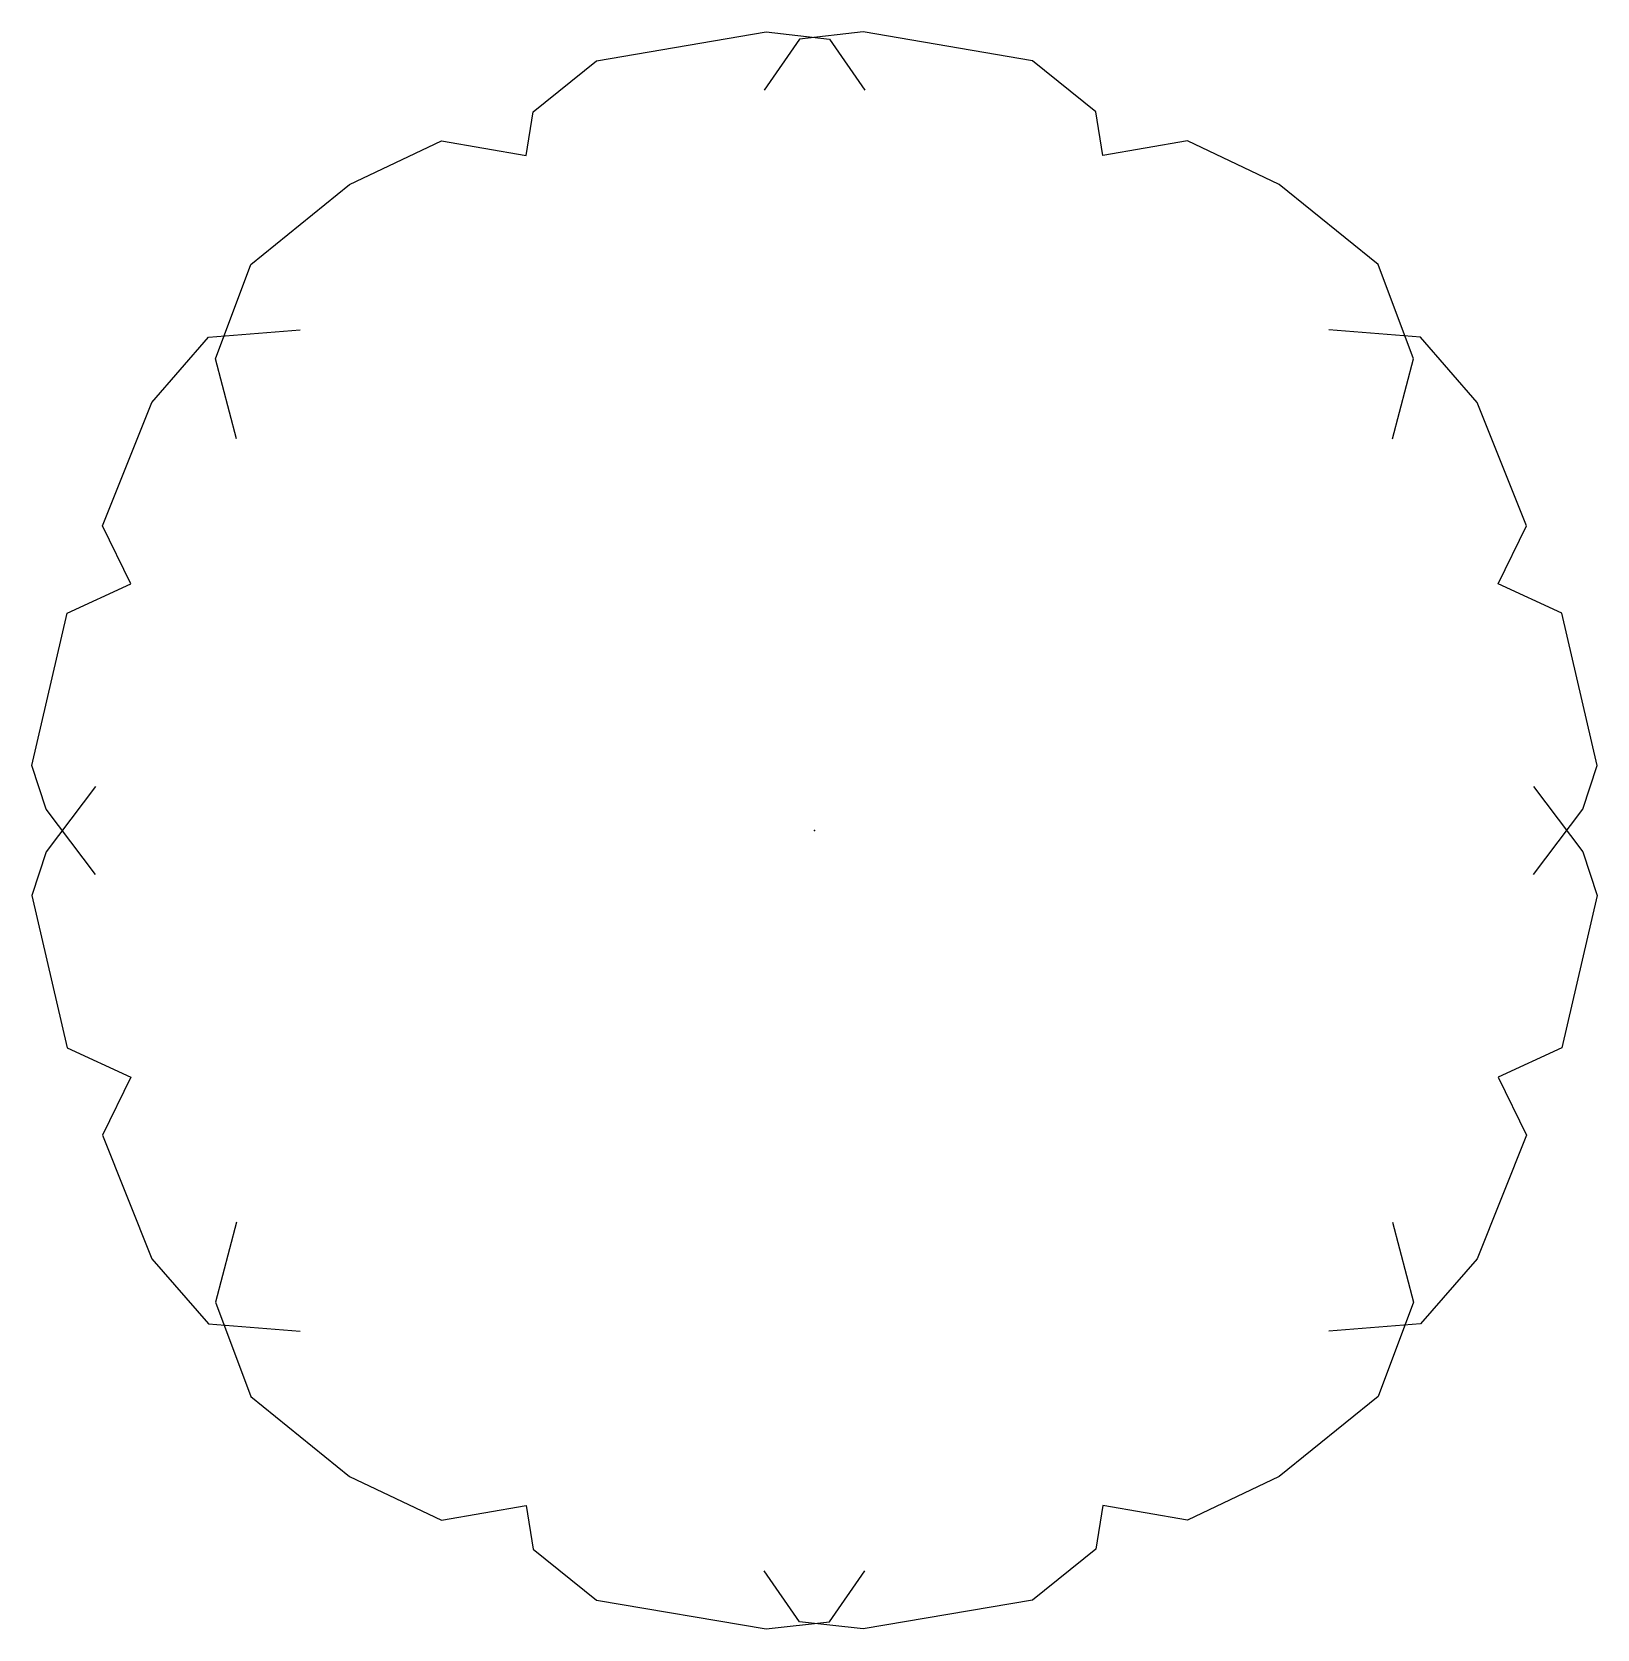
# Model space of a CAD drawing. Extents: x 327144 to 328156, y 65546 to 66578.
import ezdxf

# ---------------------------------------------------------------- set-up
doc = ezdxf.new("R2010")
doc.units = 0
doc.header["$MEASUREMENT"] = 0
doc.layers.get('0').update_dxf_attribs({"linetype": 'CONTINUOUS'})

msp = doc.modelspace()

# ---------------------------------------------------------------- linework, layer by layer
at = {"color": 7, "linetype": 'CONTINUOUS'}
for p, q in [((327509.5, 66559.6), (327619, 66578.4)), ((327619, 66578.4), (327660.1, 66573.7)), ((327681.7, 66578.4), (327640.6, 66573.7)), ((327791.2, 66559.6), (327681.7, 66578.4)), ((327640.6, 66573.7), (327617.8, 66540.8)), ((327660.1, 66573.7), (327682.9, 66540.8)), ((327468.5, 66526.7), (327509.5, 66559.6)), ((327832.2, 66526.7), (327791.2, 66559.6)), ((327463.9, 66498.5), (327468.5, 66526.7)), ((327836.8, 66498.5), (327832.2, 66526.7)), ((327349.8, 66479.7), (327409.2, 66507.9)), ((327409.2, 66507.9), (327463.9, 66498.5)), ((327891.5, 66507.9), (327836.8, 66498.5)), ((327950.8, 66479.7), (327891.5, 66507.9)), ((327285.9, 66428.1), (327349.8, 66479.7)), ((328014.8, 66428.1), (327950.8, 66479.7)), ((327263.1, 66367), (327285.9, 66428.1)), ((328037.6, 66367), (328014.8, 66428.1)), ((327222.1, 66338.9), (327258.6, 66381.1)), ((327258.6, 66381.1), (327317.9, 66385.8)), ((328042.1, 66381.1), (327982.8, 66385.8)), ((328078.6, 66338.9), (328042.1, 66381.1)), ((327276.8, 66315.4), (327263.1, 66367)), ((328023.9, 66315.4), (328037.6, 66367)), ((327190.1, 66259), (327222.1, 66338.9)), ((328110.6, 66259), (328078.6, 66338.9)), ((327208.4, 66221.5), (327190.1, 66259)), ((328092.3, 66221.5), (328110.6, 66259)), ((327167.3, 66202.7), (327208.4, 66221.5)), ((328133.4, 66202.7), (328092.3, 66221.5)), ((327144.5, 66104.1), (327167.3, 66202.7)), ((328156.2, 66104.1), (328133.4, 66202.7)), ((327153.6, 66075.9), (327144.5, 66104.1)), ((328147.1, 66075.9), (328156.2, 66104.1)), ((327185.6, 66090.6), (327153.6, 66048.3)), ((328115.1, 66090.6), (328147.1, 66048.3)), ((327185.6, 66033.6), (327153.6, 66075.9)), ((328115.1, 66033.6), (328147.1, 66075.9)), ((327153.6, 66048.3), (327144.5, 66020.1)), ((328147.1, 66048.3), (328156.2, 66020.1)), ((327144.5, 66020.1), (327167.3, 65921.5)), ((328156.2, 66020.1), (328133.4, 65921.5)), ((327167.3, 65921.5), (327208.4, 65902.7)), ((328133.4, 65921.5), (328092.3, 65902.7)), ((327208.4, 65902.7), (327190.1, 65865.2)), ((328092.3, 65902.7), (328110.6, 65865.2)), ((327190.1, 65865.2), (327222.1, 65785.3)), ((328110.6, 65865.2), (328078.6, 65785.3)), ((327276.8, 65808.8), (327263.1, 65757.2)), ((328023.9, 65808.8), (328037.6, 65757.2)), ((327222.1, 65785.3), (327258.6, 65743.1)), ((328078.6, 65785.3), (328042.1, 65743.1)), ((327263.1, 65757.2), (327285.9, 65696.1)), ((328037.6, 65757.2), (328014.8, 65696.1)), ((327258.6, 65743.1), (327317.9, 65738.4)), ((328042.1, 65743.1), (327982.8, 65738.4)), ((327285.9, 65696.1), (327349.8, 65644.5)), ((328014.8, 65696.1), (327950.8, 65644.5)), ((327349.8, 65644.5), (327409.2, 65616.3)), ((327950.8, 65644.5), (327891.5, 65616.3)), ((327409.2, 65616.3), (327463.9, 65625.7)), ((327463.9, 65625.7), (327468.5, 65597.5)), ((327836.8, 65625.7), (327832.2, 65597.5)), ((327891.5, 65616.3), (327836.8, 65625.7)), ((327468.5, 65597.5), (327509.5, 65564.6)), ((327832.2, 65597.5), (327791.2, 65564.6)), ((327640.6, 65550.5), (327617.8, 65583.4)), ((327660.1, 65550.5), (327682.9, 65583.4)), ((327509.5, 65564.6), (327619, 65545.9)), ((327791.2, 65564.6), (327681.7, 65545.9)), ((327619, 65545.9), (327660.1, 65550.5)), ((327681.7, 65545.9), (327640.6, 65550.5))]:
    msp.add_line(p, q, dxfattribs=at)
msp.add_point((327650.3, 66062.1), dxfattribs=at)
msp.add_point((327650.3, 66062.1), dxfattribs=at)
msp.add_point((327650.3, 66062.1), dxfattribs=at)
msp.add_point((327650.3, 66062.1), dxfattribs=at)

doc.saveas('drawing.dxf')
